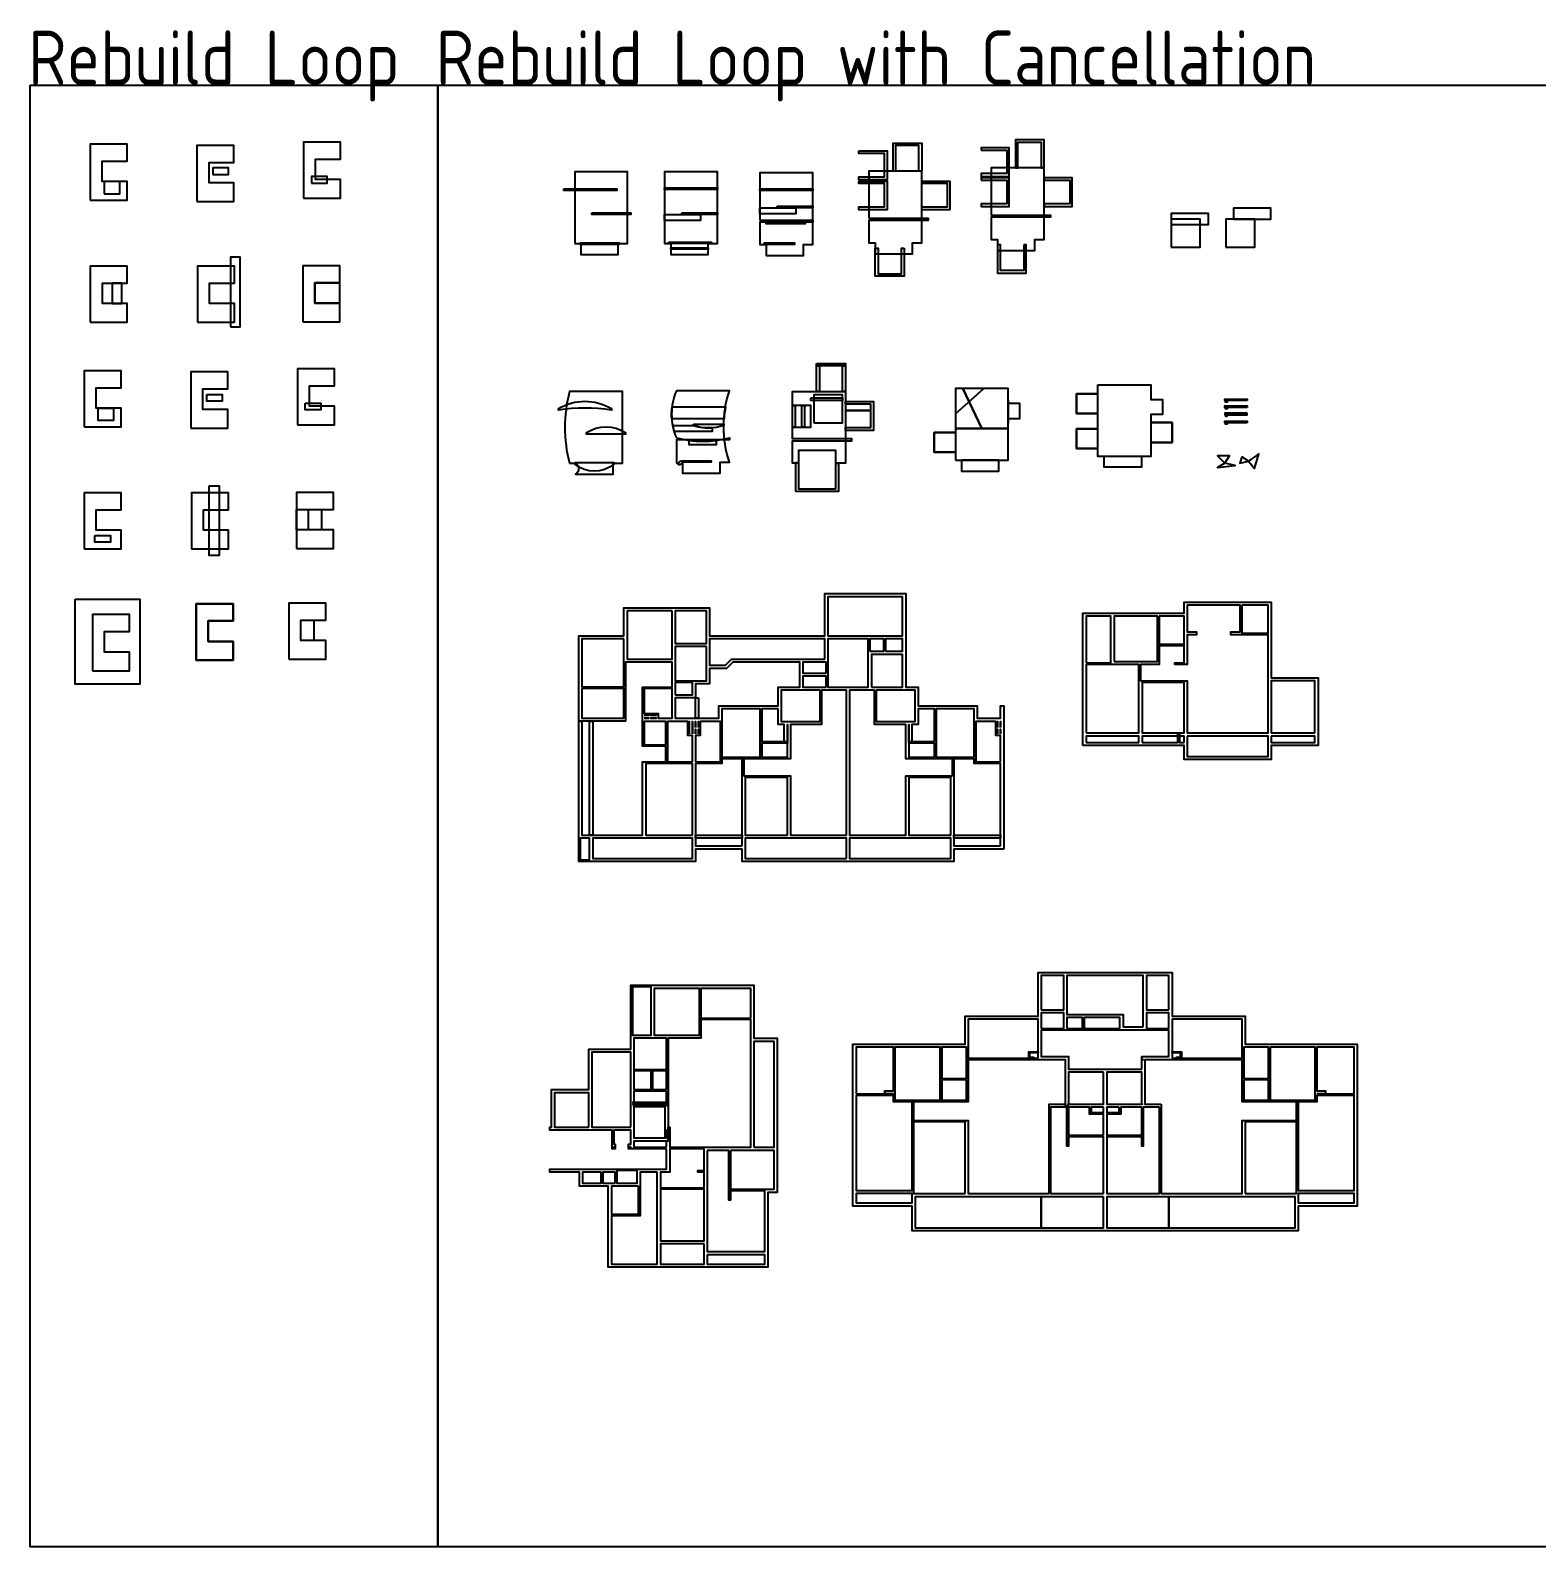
# Model space of a CAD drawing. Extents: x 3537 to 768174, y -301556 to 86403.
# Drawn here: x 3658 to 100426, y -164941 to -67567 of the extents above; entities that cross this region are included whole.
import ezdxf

# ---------------------------------------------------------------- set-up
doc = ezdxf.new("R2010")
doc.units = 0
doc.header["$LTSCALE"] = 1000
doc.header["$MEASUREMENT"] = 0
doc.layers.add('A-Anno-Note', color=241, linetype='Continuous')
doc.styles.get("Standard").update_dxf_attribs({"font": 'gbenor.shx', "bigfont": 'gbcbig.shx'})

msp = doc.modelspace()

# ---------------------------------------------------------------- linework, layer by layer
for points in [[(3658, -71079), (29846, -71079), (29846, -164941), (3658, -164941)], [(29846, -71079), (267146, -71079), (267146, -164941), (29846, -164941)]]:
    msp.add_lwpolyline(points, close=True)
at = {"color": 2}
for points in [[(7505, -78475), (9882, -78475), (9882, -77282), (8280, -77282), (8280, -75967), (9882, -75967), (9882, -74876), (7505, -74876)], [(14364, -78553), (16741, -78553), (16741, -77360), (15139, -77360), (15139, -76045), (16741, -76045), (16741, -74954), (14364, -74954)], [(21207, -78343), (23584, -78343), (23584, -77150), (21983, -77150), (21983, -75835), (23584, -75835), (23584, -74744), (21207, -74744)], [(67098, -76402), (67098, -74754), (68601, -74754), (68601, -76402), (68787, -76402), (68787, -74601), (66935, -74601), (66935, -76402)], [(64747, -75268), (66394, -75268), (66394, -76771), (64747, -76771), (64747, -76957), (66548, -76957), (66548, -75105), (64747, -75105)], [(15385, -76833), (16387, -76833), (16387, -76404), (15385, -76404)], [(38631, -81265), (39031, -81265), (39031, -81965), (41431, -81965), (41431, -81265), (42031, -81265), (42031, -76665), (38631, -76665)], [(44405, -81265), (44805, -81265), (44805, -81965), (47205, -81965), (47205, -81265), (47805, -81265), (47805, -76665), (44405, -76665)], [(50531, -79749), (53931, -79749), (53931, -79887), (50531, -79887), (50531, -81322), (50931, -81322), (50931, -82022), (53331, -82022), (53331, -81322), (53931, -81322), (53931, -76722), (50531, -76722)], [(57532, -79638), (61340, -79638), (61340, -79776), (57532, -79776), (57532, -81211), (57932, -81211), (57932, -81911), (60332, -81911), (60332, -81211), (60932, -81211), (60932, -76611), (57532, -76611)], [(65387, -79429), (69195, -79429), (69195, -79567), (65387, -79567), (65387, -81002), (65787, -81002), (65787, -81702), (68187, -81702), (68187, -81002), (68787, -81002), (68787, -76402), (65387, -76402)], [(8403, -78074), (9405, -78074), (9405, -77282), (8403, -77282)], [(21715, -77378), (22718, -77378), (22718, -76949), (21715, -76949)], [(64747, -77199), (66394, -77199), (66394, -78702), (64747, -78702), (64747, -78888), (66548, -78888), (66548, -77036), (64747, -77036)], [(68787, -77199), (70434, -77199), (70434, -78702), (68787, -78702), (68787, -78888), (70588, -78888), (70588, -77036), (68787, -77036)], [(76952, -80037), (79352, -80037), (79352, -79337), (76952, -79337)], [(76952, -81488), (78803, -81488), (78803, -79687), (76952, -79687)], [(80460, -81488), (82311, -81488), (82311, -79687), (80460, -79687)], [(80952, -79687), (83352, -79687), (83352, -78987), (80952, -78987)], [(67476, -81352), (67476, -82999), (65973, -82999), (65973, -81352), (65787, -81352), (65787, -83153), (67638, -83153), (67638, -81352)], [(7510, -86310), (9887, -86310), (9887, -85118), (8285, -85118), (8285, -83802), (9887, -83802), (9887, -82711), (7510, -82711)], [(14398, -86310), (16775, -86310), (16775, -85118), (15173, -85118), (15173, -83802), (16775, -83802), (16775, -82711), (14398, -82711)], [(16509, -86608), (17136, -86608), (17136, -82130), (16509, -82130)], [(21157, -86288), (23534, -86288), (23534, -85096), (21932, -85096), (21932, -83780), (23534, -83780), (23534, -82689), (21157, -82689)], [(8907, -85118), (9533, -85118), (9533, -83802), (8907, -83802)], [(21932, -85096), (23534, -85096), (23534, -83780), (21932, -83780)], [(7110, -93028), (9487, -93028), (9487, -91835), (7885, -91835), (7885, -90520), (9487, -90520), (9487, -89429), (7110, -89429)], [(13969, -93106), (16346, -93106), (16346, -91913), (14744, -91913), (14744, -90598), (16346, -90598), (16346, -89507), (13969, -89507)], [(20812, -92895), (23189, -92895), (23189, -91702), (21588, -91702), (21588, -90387), (23189, -90387), (23189, -89296), (20812, -89296)], [(53989, -92772), (55840, -92772), (55840, -90971), (53989, -90971)], [(63083, -95167), (63483, -95167), (63483, -95867), (65883, -95867), (65883, -95167), (66483, -95167), (66483, -92484), (67220, -92484), (67220, -91523), (66483, -91523), (66483, -90567), (63083, -90567)], [(81834, -92151), (80384, -92151), (80384, -92251), (80434, -92251), (80434, -92151), (80434, -92351), (80534, -92351), (80534, -92151), (80534, -92251), (81834, -92251)], [(80387, -95372), (80695, -94883), (79920, -94883), (80387, -95372), (79923, -95631), (81054, -95517)], [(81490, -94962), (81355, -95362), (81912, -95244), (81912, -95244), (81912, -95244), (82304, -95696), (82578, -94766), (81912, -95244), (81912, -95244)], [(7115, -100863), (9492, -100863), (9492, -99670), (7890, -99670), (7890, -98355), (9492, -98355), (9492, -97264), (7115, -97264)], [(14003, -100863), (16380, -100863), (16380, -99670), (14778, -99670), (14778, -98355), (16380, -98355), (16380, -97264), (14003, -97264)], [(20762, -100841), (23139, -100841), (23139, -99648), (21537, -99648), (21537, -98333), (23139, -98333), (23139, -97242), (20762, -97242)], [(7645, -108689), (10022, -108689), (10022, -107496), (8420, -107496), (8420, -106181), (10022, -106181), (10022, -105090), (7645, -105090)], [(14306, -108003), (16683, -108003), (16683, -106810), (15082, -106810), (15082, -105495), (16683, -105495), (16683, -104404), (14306, -104404)], [(20263, -107942), (22639, -107942), (22639, -106749), (21038, -106749), (21038, -105434), (22639, -105434), (22639, -104343), (20263, -104343)], [(74978, -109340), (77978, -109340), (77978, -112690), (83178, -112690), (83178, -109240), (83178, -106390), (81378, -106390), (81378, -106390), (80778, -106390), (80778, -106199), (81378, -106199), (81378, -104490), (77978, -104490), (77978, -105090), (77978, -106190), (78578, -106190), (78578, -106381), (77978, -106381), (77978, -106990), (77978, -108290), (77178, -108290), (77178, -108190), (77778, -108190), (77778, -107090), (76178, -107090), (76178, -108290), (74978, -108290)], [(81478, -104490), (81478, -106290), (83178, -106290), (83178, -104490)], [(71478, -108190), (73078, -108190), (73078, -105190), (71478, -105190)], [(73278, -108090), (74978, -108090), (76078, -108090), (76078, -106990), (76078, -105190), (73278, -105190)], [(76178, -105190), (76178, -106990), (77778, -106990), (77778, -105190)], [(71478, -112690), (74878, -112690), (74878, -109340), (74878, -108290), (73178, -108290), (71478, -108290)], [(77478, -112690), (77778, -112690), (77778, -109440), (75078, -109440), (75078, -112690), (77378, -112690), (77378, -112690), (77428, -112690), (77478, -112690)], [(83378, -112690), (86178, -112690), (86178, -109340), (83378, -109340)], [(71478, -113290), (74878, -113290), (74878, -112890), (71478, -112890)], [(75078, -113290), (77378, -113290), (77378, -112890), (75078, -112890)], [(77778, -113290), (77778, -112890), (77478, -112890), (77478, -112890), (77378, -112890), (77378, -112690), (77428, -112690), (77478, -112690), (77478, -112890), (77478, -112890), (77478, -113290)], [(77978, -112890), (77978, -114190), (83178, -114190), (83178, -113390), (83178, -112890)], [(83378, -112890), (83378, -113290), (86178, -113290), (86178, -112890)], [(68603, -130469), (70053, -130469), (70053, -128269), (68603, -128269)], [(75153, -131569), (75153, -130569), (75153, -128269), (70253, -128269), (70253, -130569), (70253, -130769), (71303, -130769), (73853, -130769), (73853, -131569)], [(76803, -130469), (76803, -128269), (75353, -128269), (75353, -130469)], [(43536, -128994), (43536, -128994), (42336, -128994), (42336, -132094), (42336, -132094), (43536, -132094)], [(47136, -139294), (47136, -139294), (48586, -139294), (49936, -139294), (49936, -132394), (49936, -131094), (46736, -131094), (46736, -132094), (46636, -132094), (46636, -131044), (46636, -129094), (43736, -129094), (43736, -132094), (44586, -132094), (46536, -132094), (46536, -132094), (46736, -132094), (46736, -132194), (46736, -132294), (46536, -132294), (46536, -132294), (44636, -132294), (44636, -134344), (44636, -135644), (44636, -136444), (44636, -136494), (44636, -136544), (44636, -136694), (44636, -136694), (44636, -136644), (44636, -138794), (44536, -138694), (44536, -138694), (44536, -138194), (44636, -138194), (44636, -138694), (44536, -138694), (44536, -138194), (44736, -138194), (44736, -138794), (44636, -138694), (44636, -138694), (44636, -137994), (44736, -137994), (44736, -138694), (44736, -138694), (44736, -138894), (44686, -138894), (44736, -138894), (44736, -139294)], [(49936, -130994), (49936, -129094), (46736, -129094), (46736, -130994)], [(68403, -133569), (68403, -131719), (68403, -131069), (63903, -131069), (63903, -132669), (63903, -132669), (63903, -133569), (68403, -133569)], [(68603, -131669), (70053, -131669), (70053, -130869), (70053, -130669), (68603, -130669), (68603, -130969)], [(70253, -131669), (71253, -131669), (71253, -130969), (70253, -130969)], [(73653, -131669), (73653, -130969), (71353, -130969), (71353, -131669), (73653, -131669)], [(76803, -131669), (76803, -130969), (76803, -130669), (75353, -130669), (75353, -131669), (75353, -131669)], [(77003, -133569), (77003, -133569), (81503, -133569), (81503, -132669), (81503, -132669), (81503, -131069), (77003, -131069), (77003, -131719)], [(43636, -132294), (42436, -132294), (42436, -133094), (42436, -134294), (43586, -134294), (44536, -134294), (44536, -132294)], [(75053, -134269), (75053, -133569), (75153, -133669), (75153, -133669), (75153, -133669), (75053, -133669), (75053, -133569), (75053, -133469), (75153, -133469), (75153, -133469), (75153, -133469), (76803, -133469), (76803, -131769), (75153, -131769), (75153, -131769), (73853, -131769), (73853, -131769), (71303, -131769), (70153, -131769), (68603, -131769), (68603, -133469), (70353, -133469), (70353, -134269), (72703, -134269)], [(42236, -137994), (42236, -136644), (42236, -136594), (42236, -136544), (42236, -136494), (42236, -136444), (42236, -135644), (42236, -134344), (42236, -133194), (39736, -133194), (39736, -135694), (39736, -137994), (41086, -137994)], [(50136, -139294), (51436, -139294), (51436, -132494), (50136, -132494)], [(56703, -135869), (59103, -135869), (59103, -135869), (58553, -135869), (58553, -135669), (59103, -135669), (59103, -132869), (56703, -132869)], [(60353, -136269), (62103, -136269), (62103, -134919), (62103, -132869), (59203, -132869), (59203, -135769), (59203, -135919), (59203, -136269)], [(63803, -133619), (63803, -132869), (63803, -132869), (62203, -132869), (62203, -134869), (63803, -134869)], [(81603, -133619), (81603, -134869), (83203, -134869), (83203, -132869), (81603, -132869), (81603, -132869)], [(85053, -136269), (86203, -136269), (86203, -135919), (86203, -135769), (86203, -132869), (83303, -132869), (83303, -134919), (83303, -136269)], [(86303, -135869), (88703, -135869), (88703, -132869), (86303, -132869), (86303, -135669), (86853, -135669), (86853, -135869), (86303, -135869)], [(69103, -142269), (69103, -136519), (70153, -136519), (70153, -134369), (70153, -133669), (68603, -133669), (68603, -133669), (63903, -133669), (63903, -134919), (63903, -136369), (62153, -136369), (60403, -136369), (60403, -137569), (63903, -137569), (63903, -142269), (68603, -142269)], [(76303, -136519), (76303, -142269), (76803, -142269), (81503, -142269), (81503, -137569), (85003, -137569), (85003, -136369), (83253, -136369), (81503, -136369), (81503, -134919), (81503, -133669), (76803, -133669), (76803, -133669), (75253, -133669), (75253, -134369), (75253, -136519)], [(42436, -135594), (43536, -135594), (43536, -134394), (42436, -134394)], [(44536, -135594), (44536, -134394), (43636, -134394), (43636, -135594)], [(63803, -134969), (62203, -134969), (62203, -136269), (63803, -136269)], [(72603, -134469), (70353, -134469), (70353, -136519), (70303, -136519), (71753, -136519), (72603, -136519)], [(75053, -136519), (75053, -134469), (72803, -134469), (72803, -136519), (73653, -136519), (75103, -136519)], [(81603, -134969), (81603, -136269), (83203, -136269), (83203, -134969)], [(39536, -137994), (39536, -135794), (37336, -135794), (37336, -137994)], [(44536, -136394), (44536, -136394), (44536, -135694), (43586, -135694), (42436, -135694), (42436, -136394)], [(60303, -137619), (60303, -136369), (59103, -136369), (59103, -135969), (56703, -135969), (56703, -142069), (60303, -142069)], [(85103, -137619), (85103, -142069), (88703, -142069), (88703, -135969), (86303, -135969), (86303, -136369), (85103, -136369)], [(44436, -138694), (44436, -136694), (42436, -136694), (42436, -138094), (42436, -138694), (44436, -138694), (44436, -138194), (44536, -138194), (44536, -138694)], [(44636, -136444), (44636, -136394), (44586, -136394), (44536, -136494), (44536, -136494), (44536, -136494)], [(44636, -136544), (44636, -136494), (44586, -136494), (44536, -136594), (44536, -136594), (44536, -136594)], [(44636, -136494), (44636, -136544), (44536, -136494), (44536, -136494), (44536, -136594), (44536, -136594)], [(72603, -142269), (72603, -138619), (70353, -138619), (70353, -139219), (70253, -139219), (70253, -138569), (70253, -136719), (70253, -136719), (70153, -136719), (70153, -136619), (70153, -136619), (70153, -136719), (69203, -136719), (69203, -142269)], [(70353, -136719), (70353, -136669), (70253, -136619), (70253, -136619), (70253, -136719)], [(72603, -138519), (72603, -137170), (71703, -137170), (71703, -136719), (70353, -136719), (70353, -136669), (70353, -138519)], [(72603, -136719), (71803, -136719), (71803, -137070), (72603, -137070)], [(76203, -136719), (75153, -136719), (75153, -136719), (75153, -138569), (75153, -139219), (75053, -139219), (75053, -138619), (72803, -138619), (72803, -142269), (76203, -142269)], [(75053, -136719), (73703, -136719), (73703, -137170), (72803, -137170), (72803, -138519), (75053, -138519)], [(73603, -136719), (72803, -136719), (72803, -137070), (73603, -137070)], [(63703, -142269), (63703, -137669), (60403, -137669), (60403, -142269), (60403, -142269), (60403, -142269)], [(81703, -142269), (85003, -142269), (85003, -142269), (85003, -142269), (85003, -137669), (81703, -137669)], [(44536, -139294), (44536, -138894), (44586, -138894), (44536, -138894), (44486, -138894), (42436, -138894), (42436, -139194), (42436, -139294)], [(46936, -139394), (44736, -139394), (44736, -140444), (44736, -140694), (44736, -140694), (44736, -140894), (44636, -140894), (44136, -140894), (44136, -141894), (46936, -141894), (46936, -140894), (46536, -140894), (46536, -140794), (46936, -140794), (46936, -140794), (46936, -139394)], [(47136, -139494), (47136, -140794), (47136, -140844), (47136, -141944), (47136, -145394), (47136, -145994), (50836, -145994), (50836, -142094), (50836, -142094), (48636, -142094), (48636, -142694), (48536, -142694), (48536, -142044), (48536, -140494), (48536, -139494)], [(48636, -139494), (48636, -140494), (48636, -141994), (51036, -141994), (51036, -141994), (51436, -141994), (51436, -140494), (51436, -139494), (50036, -139494)], [(40336, -140894), (39136, -140894), (39136, -141594), (40336, -141594)], [(41236, -141594), (41236, -140894), (40436, -140894), (40436, -141594), (40886, -141594)], [(43936, -140894), (42836, -140894), (42836, -141594), (42836, -141594), (42836, -143694), (40986, -143694), (40986, -146794), (43936, -146794), (43936, -145394), (43936, -141944)], [(42636, -140794), (42636, -140794), (41336, -140794), (41336, -140794), (41336, -141594), (42636, -141594)], [(42736, -141794), (41286, -141794), (40986, -141794), (40986, -143594), (42736, -143594), (42736, -141794)], [(46936, -141994), (44136, -141994), (44136, -145294), (46936, -145294)], [(60303, -142469), (60303, -142469), (60303, -142269), (56703, -142269), (56703, -142869), (60303, -142869)], [(68603, -142469), (63803, -142469), (60503, -142469), (60503, -142969), (60503, -144469), (68603, -144469)], [(72603, -142469), (69153, -142469), (68603, -142469), (68603, -144469), (72603, -144469)], [(76253, -142469), (72803, -142469), (72803, -144469), (76803, -144469), (76803, -142469)], [(76803, -142469), (76803, -144469), (84903, -144469), (84903, -142969), (84903, -142469), (81603, -142469)], [(85103, -142469), (85103, -142869), (88703, -142869), (88703, -142269), (85103, -142269), (85103, -142469)], [(46936, -145494), (44136, -145494), (44136, -146794), (46936, -146794), (46936, -146194)], [(47136, -146194), (47136, -146794), (50836, -146794), (50836, -146194)]]:
    msp.add_lwpolyline(points, close=True, dxfattribs=at)
at = {"color": 1}
for points in [[(59080, -76611), (59080, -74810), (60932, -74810), (60932, -76611), (60746, -76611), (60746, -74963), (59243, -74963), (59243, -76611)], [(56891, -75314), (58693, -75314), (58693, -77166), (56891, -77166), (56891, -76980), (58539, -76980), (58539, -75477), (56891, -75477)], [(37925, -77756), (41325, -77756), (41325, -77856), (37925, -77856)], [(44405, -77692), (47805, -77692), (47805, -77792), (44405, -77792)], [(50531, -77749), (53931, -77749), (53931, -77849), (50531, -77849)], [(56891, -77245), (58693, -77245), (58693, -79096), (56891, -79096), (56891, -78911), (58539, -78911), (58539, -77408), (56891, -77408)], [(60932, -77245), (62733, -77245), (62733, -79096), (60932, -79096), (60932, -78911), (62579, -78911), (62579, -77408), (60932, -77408)], [(51632, -78864), (53931, -78864), (53931, -78964), (51632, -78964)], [(39733, -79293), (42233, -79293), (42233, -79393), (39733, -79393)], [(44405, -79393), (46703, -79393), (46703, -79780), (44405, -79780)], [(45506, -79293), (47805, -79293), (47805, -79393), (45506, -79393)], [(50531, -78964), (52829, -78964), (52829, -79351), (50531, -79351)], [(50933, -79887), (53433, -79887), (53433, -79987), (50933, -79987)], [(38981, -81215), (41481, -81215), (41481, -81315), (38981, -81315)], [(44655, -81165), (47416, -81165), (47416, -81265), (44655, -81265)], [(44805, -81527), (47205, -81527), (47205, -81627), (44805, -81627)], [(50792, -81222), (52755, -81222), (52755, -81322), (50792, -81322)], [(59783, -81561), (59783, -83362), (57932, -83362), (57932, -81561), (58118, -81561), (58118, -83208), (59621, -83208), (59621, -81561)], [(54163, -88968), (56014, -88968), (56014, -89122), (54163, -89122)], [(54163, -89122), (54350, -89122), (54350, -90769), (54163, -90769)], [(55827, -89122), (56014, -89122), (56014, -90769), (55827, -90769)], [(72242, -90327), (75642, -90327), (75642, -91283), (76379, -91283), (76379, -92244), (75642, -92244), (75642, -94927), (75042, -94927), (75042, -95627), (72642, -95627), (72642, -94927), (72242, -94927)], [(14990, -90956), (15992, -90956), (15992, -91386), (14990, -91386)], [(21320, -91502), (22323, -91502), (22323, -91931), (21320, -91931)], [(52614, -93045), (53807, -93045), (53807, -91667), (52614, -91667), (52614, -90769), (56014, -90769), (56014, -95369), (55414, -95369), (55414, -94548), (53014, -94548), (53014, -95369), (52614, -95369), (52614, -93935), (56423, -93935), (56423, -93797), (52614, -93797)], [(53793, -91176), (55840, -91176), (55840, -91329), (53793, -91329)], [(56014, -91404), (57815, -91404), (57815, -93255), (56014, -93255), (56014, -93069), (57662, -93069), (57662, -91566), (56014, -91566)], [(63083, -92194), (64909, -90567)], [(64783, -93136), (63564, -90567)], [(66483, -92792), (66483, -91325)], [(72242, -90905), (70872, -90905), (70872, -92183), (72242, -92183), (70872, -92183), (70872, -90905)], [(81834, -91344), (80508, -91344), (80508, -91244), (80534, -91244), (80534, -91444), (80434, -91444), (80434, -91244), (80460, -91244), (80460, -91344), (80384, -91344), (80384, -91244), (81834, -91244)], [(8008, -91835), (9010, -91835), (9010, -92627), (8008, -92627)], [(52614, -91667), (52802, -91667), (52802, -93045), (52614, -93045)], [(53211, -91667), (53398, -91667), (53398, -93045), (53211, -93045)], [(56014, -91987), (57662, -91987)], [(81834, -91778), (80534, -91778), (80534, -91678), (80534, -91878), (80434, -91878), (80434, -91678), (80434, -91778), (80384, -91778), (80384, -91678), (81834, -91678)], [(63083, -93388), (61713, -93388), (61713, -94666), (63083, -94666), (61713, -94666), (61713, -93388)], [(63083, -93136), (66483, -93136)], [(72242, -93148), (70872, -93148), (70872, -94426), (72242, -94426), (70872, -94426), (70872, -93148)], [(75642, -94035), (77011, -94035), (77011, -92757), (75642, -92757), (77011, -92757), (77011, -94035)], [(81834, -92763), (80534, -92763), (80534, -92663), (80534, -92663), (80534, -92863), (80534, -92863), (80534, -92863), (80534, -92863), (80434, -92863), (80434, -92863), (80434, -92863), (80434, -92663), (80434, -92663), (80434, -92663), (80434, -92763), (80384, -92763), (80384, -92663), (80434, -92663), (81834, -92663)], [(55577, -95369), (55577, -97172), (52828, -97172), (52828, -95326), (53014, -95326), (53014, -97019), (55414, -97019), (55414, -95369)], [(63483, -95167), (65883, -95167)], [(72642, -94937), (72642, -94917), (75042, -94917), (75042, -94937)], [(15157, -96822), (15783, -96822), (15783, -101299), (15157, -101299)], [(20762, -98333), (22364, -98333), (22364, -99648), (20762, -99648)], [(7799, -100009), (8802, -100009), (8802, -100438), (7799, -100438)], [(6543, -104093), (10691, -104093), (10691, -109558), (6543, -109558)], [(14306, -104404), (16683, -104404), (16683, -105495), (15082, -105495), (15082, -106810), (16683, -106810), (16683, -108003), (14306, -108003)], [(71278, -113490), (71278, -112690), (71278, -108190), (71278, -104990), (73178, -104990), (76178, -104990), (77778, -104990), (77778, -104290), (81478, -104290), (83378, -104290), (83378, -106290), (83378, -109140), (86378, -109140), (86378, -112690), (86378, -113490), (83378, -113490), (83378, -114390), (77778, -114390), (77778, -113490), (77478, -113490), (74978, -113490)], [(21038, -105434), (21864, -105434), (21864, -106749), (21038, -106749)], [(72703, -144669), (68603, -144669), (60303, -144669), (60303, -143069), (56703, -143069), (56703, -143069), (56503, -143069), (56503, -142969), (56503, -142269), (56503, -135919), (56503, -132669), (59153, -132669), (62153, -132669), (63703, -132669), (63703, -130869), (68403, -130869), (68403, -130569), (68403, -128069), (70153, -128069), (75253, -128069), (77003, -128069), (77003, -130569), (77003, -130869), (81703, -130869), (81703, -132669), (83253, -132669), (86253, -132669), (88903, -132669), (88903, -135919), (88903, -142269), (88903, -143069), (85103, -143069), (85103, -144669), (76803, -144669)], [(44536, -139394), (42336, -139394), (42086, -139394), (42086, -139294), (42236, -139294), (42236, -139294), (42086, -139294), (42086, -139094), (42236, -139094), (42236, -138794), (42236, -138194), (41136, -138194), (41136, -139094), (41236, -139094), (41236, -139294), (41136, -139294), (41136, -139294), (41236, -139294), (41236, -139394), (41086, -139394), (41036, -139394), (41036, -139294), (41036, -139294), (41036, -139194), (41036, -138194), (39636, -138194), (37236, -138194), (37036, -138194), (37036, -137994), (37136, -137994), (37136, -135594), (39536, -135594), (39536, -132994), (42236, -132994), (42236, -132294), (42236, -132294), (42236, -128894), (43736, -128894), (43736, -128894), (46686, -128894), (50136, -128894), (50136, -131044), (50136, -132294), (51636, -132294), (51636, -139394), (51636, -140494), (51636, -142194), (51036, -142194), (51036, -146194), (51036, -146994), (47036, -146994), (44036, -146994), (40786, -146994), (40786, -143644), (40786, -141794), (40386, -141794), (38936, -141794), (38936, -140894), (37036, -140894), (37036, -140694), (39036, -140694), (40386, -140694), (41236, -140694), (41236, -140694), (42836, -140694), (42836, -140694), (44036, -140694), (44536, -140694), (44536, -140444)], [(67853, -133569), (67803, -133569), (67803, -133169), (68403, -133169), (68403, -133219), (67853, -133219)], [(77603, -133569), (77553, -133569), (77553, -133219), (77003, -133219), (77003, -133169), (77603, -133169)], [(67978, -133509), (67978, -133549), (67873, -133549), (67873, -133509)], [(68128, -133509), (68128, -133549), (67978, -133549), (67978, -133509)], [(77278, -133549), (77278, -133509), (77428, -133509), (77428, -133549)], [(77533, -133509), (77533, -133549), (77428, -133549), (77428, -133509)], [(42336, -136394), (44536, -136394), (44436, -136494), (44436, -136494), (42436, -136494), (42436, -136494)], [(42336, -136494), (44536, -136494), (44436, -136594), (44436, -136594), (42436, -136594), (42436, -136594)], [(44436, -136494), (44436, -136594), (42436, -136594), (42436, -136494)], [(44436, -136594), (44436, -136694), (42436, -136694), (42436, -136594)]]:
    msp.add_lwpolyline(points, close=True, dxfattribs=at)
for points in [[(37584, -91858, -0.27641), (40984, -91858), (40984, -91958, 0.074882), (37584, -91958)], [(44885, -91736), (48315, -91736, 0.02565), (48224, -92513), (44866, -92513, -0.050276)], [(39392, -93395, -0.296301), (41892, -93395), (41892, -93495), (39392, -93495)], [(44924, -92952), (46264, -92952, 0.094939), (47461, -93095), (47461, -93339), (45019, -93339, -0.02576)], [(46264, -92852), (48209, -92852, 0.003278), (48208, -92952, -0.155386), (46264, -92952)], [(45983, -93897, 0.064394), (47717, -93900), (47717, -94180), (45983, -94180)], [(38640, -95317), (41140, -95317), (41140, -95417, -0.373797), (38640, -95417)], [(45424, -95209), (47387, -95209), (47387, -95309), (45563, -95309, -0.528443), (45227, -95403)]]:
    msp.add_lwpolyline(points, format="xyb", close=True, dxfattribs=at)
at = {"color": 2}
for points in [[(38290, -95367), (38690, -95367, -0.529077), (38690, -96067), (41090, -96067), (41090, -95367), (41690, -95367), (41690, -90767), (38290, -90767, 0.127264)], [(45163, -93737, 0.127819), (48563, -93737), (48563, -93874), (45163, -93874), (45163, -95309, 0.718531), (45563, -95309), (45563, -96009), (47963, -96009), (47963, -95309), (48563, -95309, -0.154386), (48563, -90709), (45163, -90709, 0.203529)]]:
    msp.add_lwpolyline(points, format="xyb", close=True, dxfattribs=at)
at = {"layer": 'A-Anno-Note', "color": 1}
for points in [[(66190, -120142), (62990, -120142), (62990, -120942), (56290, -120942), (56290, -120942), (56090, -120942), (56090, -120942), (49390, -120942), (49390, -120142), (46390, -120142), (46390, -120942), (39790, -120942), (39790, -120942), (38890, -120942), (38890, -119242), (38890, -119242), (38890, -111932), (39090, -111932), (39090, -119242), (39690, -119242), (42990, -119242), (42990, -114542), (44490, -114542), (44490, -113542), (42990, -113542), (42990, -111842), (42990, -111642), (42990, -111492), (42990, -109742), (44890, -109742), (44890, -109392), (44890, -108142), (41890, -108142), (41890, -108142), (41890, -109782), (41890, -111932), (38890, -111932), (38890, -109782), (38890, -106442), (41790, -106442), (41790, -104642), (44990, -104642), (47290, -104642), (47290, -106442), (54690, -106442), (54690, -103742), (59890, -103742), (59890, -106542), (59890, -107542), (59890, -109742), (60690, -109742), (60690, -110942), (61790, -110942), (64490, -110942), (64490, -111742), (65740, -111742), (65890, -111742), (65990, -111742), (65990, -110942), (66190, -110942), (66190, -111842), (66190, -112392), (66190, -112792), (66190, -114592)], [(46590, -110442), (46590, -111742), (46390, -111742), (46390, -110442)], [(39590, -119242), (39590, -111932), (39790, -111932), (39790, -119242)], [(43090, -111542), (43390, -111542), (43390, -111542), (43090, -111542)], [(43090, -111742), (43390, -111742), (43390, -111742), (43090, -111742)], [(43890, -111542), (43890, -111542), (43490, -111542), (43490, -111542)], [(43890, -111742), (43890, -111742), (43490, -111742), (43490, -111742)], [(45990, -112742), (45990, -111942), (45990, -111942), (45990, -112742)], [(46190, -112742), (46190, -112392), (46190, -111942), (46190, -111942), (46190, -112742)], [(46390, -112342), (46390, -112342), (46390, -111942), (46390, -111942)], [(46590, -112342), (46590, -112342), (46590, -111942), (46590, -111942)], [(65790, -112342), (65790, -111942), (65790, -111942), (65790, -112342)], [(46390, -112742), (46390, -112742), (46390, -112442), (46390, -112442)], [(46590, -112742), (46590, -112742), (46590, -112442), (46590, -112442)], [(52290, -112142), (52290, -112142), (52290, -113192), (52290, -113192)], [(60090, -113192), (60090, -113192), (60090, -112142), (60090, -112142)], [(65790, -112742), (65790, -112442), (65790, -112442), (65790, -112742)], [(49390, -119442), (46390, -119442), (46390, -119242), (49390, -119242)], [(65990, -119442), (62990, -119442), (62990, -119242), (65990, -119242)]]:
    msp.add_lwpolyline(points, close=True, dxfattribs=at)
at = {"layer": 'A-Anno-Note', "color": 2}
for points in [[(57540, -106442), (58540, -106442), (59690, -106442), (59690, -103942), (54890, -103942), (54890, -106442)], [(44890, -104842), (41990, -104842), (41990, -106542), (41990, -107942), (44890, -107942), (44890, -107042)], [(47090, -106542), (47090, -104842), (45090, -104842), (45090, -106942), (47090, -106942)], [(41790, -106642), (39090, -106642), (39090, -109732), (41790, -109732), (41790, -107942), (41790, -107942)], [(54690, -107942), (54690, -106642), (47290, -106642), (47290, -107042), (47290, -108342), (48307, -108342), (48707, -107942), (53190, -107942)], [(56190, -109742), (57490, -109742), (57490, -107642), (57490, -107642), (57490, -106642), (54890, -106642), (54890, -107942), (54890, -107942), (54890, -108942), (54890, -109742)], [(57590, -107442), (58490, -107442), (58490, -106642), (57590, -106642), (57590, -107442)], [(58590, -107442), (59690, -107442), (59690, -106642), (58590, -106642)], [(47090, -107142), (45090, -107142), (45090, -108042), (45090, -109342), (45090, -109342), (45090, -109342), (45290, -109342), (45290, -109342), (46390, -109342), (46390, -109342), (47090, -109342), (47090, -108442)], [(57690, -109742), (57940, -109742), (59690, -109742), (59690, -107642), (58540, -107642), (57690, -107642)], [(53090, -108942), (53090, -108142), (48790, -108142), (48390, -108542), (47290, -108542), (47290, -109542), (46390, -109542), (46390, -110442), (45090, -110442), (45090, -111742), (45940, -111742), (46090, -111742), (46290, -111742), (46490, -111742), (46640, -111742), (47890, -111742), (47890, -110942), (50590, -110942), (51690, -110942), (51690, -109742), (53090, -109742)], [(54790, -108842), (54790, -108142), (54790, -108142), (53290, -108142), (53290, -108842)], [(54790, -109742), (54790, -109042), (53290, -109042), (53290, -109742), (54440, -109742)], [(39090, -109832), (39090, -111732), (41790, -111732), (41790, -109832)], [(44540, -111742), (44890, -111742), (44890, -110342), (44890, -109842), (43090, -109842), (43090, -111442), (43440, -111442), (43990, -111442), (43990, -111642), (43990, -111742)], [(45090, -110242), (46190, -110242), (46190, -109442), (46190, -109442), (45290, -109442), (45290, -109442), (45090, -109442), (45090, -109442), (45090, -109442), (45090, -109792)], [(56090, -119242), (56090, -109942), (54840, -109942), (54490, -109942), (54490, -112142), (52490, -112142), (52490, -113267), (52490, -113292), (52490, -114342), (50590, -114342), (49490, -114342), (49490, -115442), (49490, -115442), (52490, -115442), (52490, -119242)], [(54390, -109942), (53190, -109942), (51890, -109942), (51890, -111042), (51890, -111942), (52190, -111942), (52390, -111942), (54390, -111942)], [(62890, -115442), (62890, -115442), (62890, -114342), (61790, -114342), (59890, -114342), (59890, -113292), (59890, -113267), (59890, -112142), (57890, -112142), (57890, -109942), (57590, -109942), (56290, -109942), (56290, -119242), (59890, -119242), (59890, -115442)], [(57990, -109942), (57990, -111942), (59990, -111942), (60190, -111942), (60490, -111942), (60490, -111042), (60490, -109942), (59790, -109942)], [(44490, -113442), (44490, -111942), (43940, -111942), (43440, -111942), (43090, -111942), (43090, -113442)], [(46190, -114542), (46190, -112842), (46090, -112842), (45890, -112842), (45890, -111942), (44990, -111942), (44590, -111942), (44590, -113492), (44590, -114542)], [(46390, -114542), (47990, -114542), (47990, -114292), (47990, -111942), (47990, -111942), (46690, -111942), (46690, -112392), (46690, -112842), (46490, -112842), (46390, -112842)], [(49440, -114242), (50540, -114242), (50540, -113292), (50540, -111142), (48090, -111142), (48090, -111742), (48090, -111742), (48090, -114242)], [(51690, -111142), (50640, -111142), (50640, -113242), (52290, -113242), (52290, -113342), (52190, -113342), (52090, -113342), (52090, -113192), (52090, -113192), (52090, -112142), (51690, -112142)], [(61740, -113242), (61740, -111142), (60690, -111142), (60690, -112142), (60290, -112142), (60290, -113192), (60290, -113192), (60290, -113342), (60190, -113342), (60090, -113342), (60090, -113242)], [(64290, -114242), (64290, -111742), (64290, -111742), (64290, -111142), (61840, -111142), (61840, -113292), (61840, -114242), (62940, -114242)], [(65990, -114542), (65990, -112842), (65890, -112842), (65690, -112842), (65690, -112392), (65690, -111942), (64390, -111942), (64390, -111942), (64390, -114292), (64390, -114542)], [(65990, -112342), (65990, -111942), (65990, -111942), (65990, -112342)], [(65990, -112742), (65990, -112442), (65990, -112442), (65990, -112742)], [(50640, -114242), (52290, -114242), (52290, -113342), (50640, -113342)], [(61740, -114242), (61740, -113342), (60090, -113342), (60090, -114242)], [(46190, -119242), (46190, -114642), (44540, -114642), (43190, -114642), (43190, -119242)], [(49390, -119942), (49390, -119342), (49390, -115542), (49390, -115542), (49390, -114342), (48090, -114342), (48090, -114642), (46390, -114642), (46390, -119342), (46390, -119942)], [(65990, -119942), (65990, -114642), (64290, -114642), (64290, -114342), (62990, -114342), (62990, -115542), (62990, -115542), (62990, -119342), (62990, -119942)], [(52290, -119242), (52290, -115542), (49590, -115542), (49590, -119242)], [(62790, -119242), (62790, -115542), (60090, -115542), (60090, -119242)], [(39590, -120842), (39590, -119442), (38990, -119442), (38990, -119442), (38990, -120842), (39590, -120842)], [(46190, -120042), (46190, -119442), (43090, -119442), (39790, -119442), (39790, -120742), (46190, -120742)], [(56090, -120742), (56090, -119442), (52390, -119442), (49590, -119442), (49590, -120042), (49590, -120742)], [(62790, -120042), (62790, -119442), (59990, -119442), (56290, -119442), (56290, -120742), (62790, -120742)]]:
    msp.add_lwpolyline(points, close=True, dxfattribs=at)

# ---------------------------------------------------------------- texts
for s, p in [('Rebuild Loop', (3521, -71079)), ('Rebuild Loop with Cancellation', (29709, -71079))]:
    msp.add_text(s, height=3500).set_placement(p)

doc.saveas('drawing.dxf')
